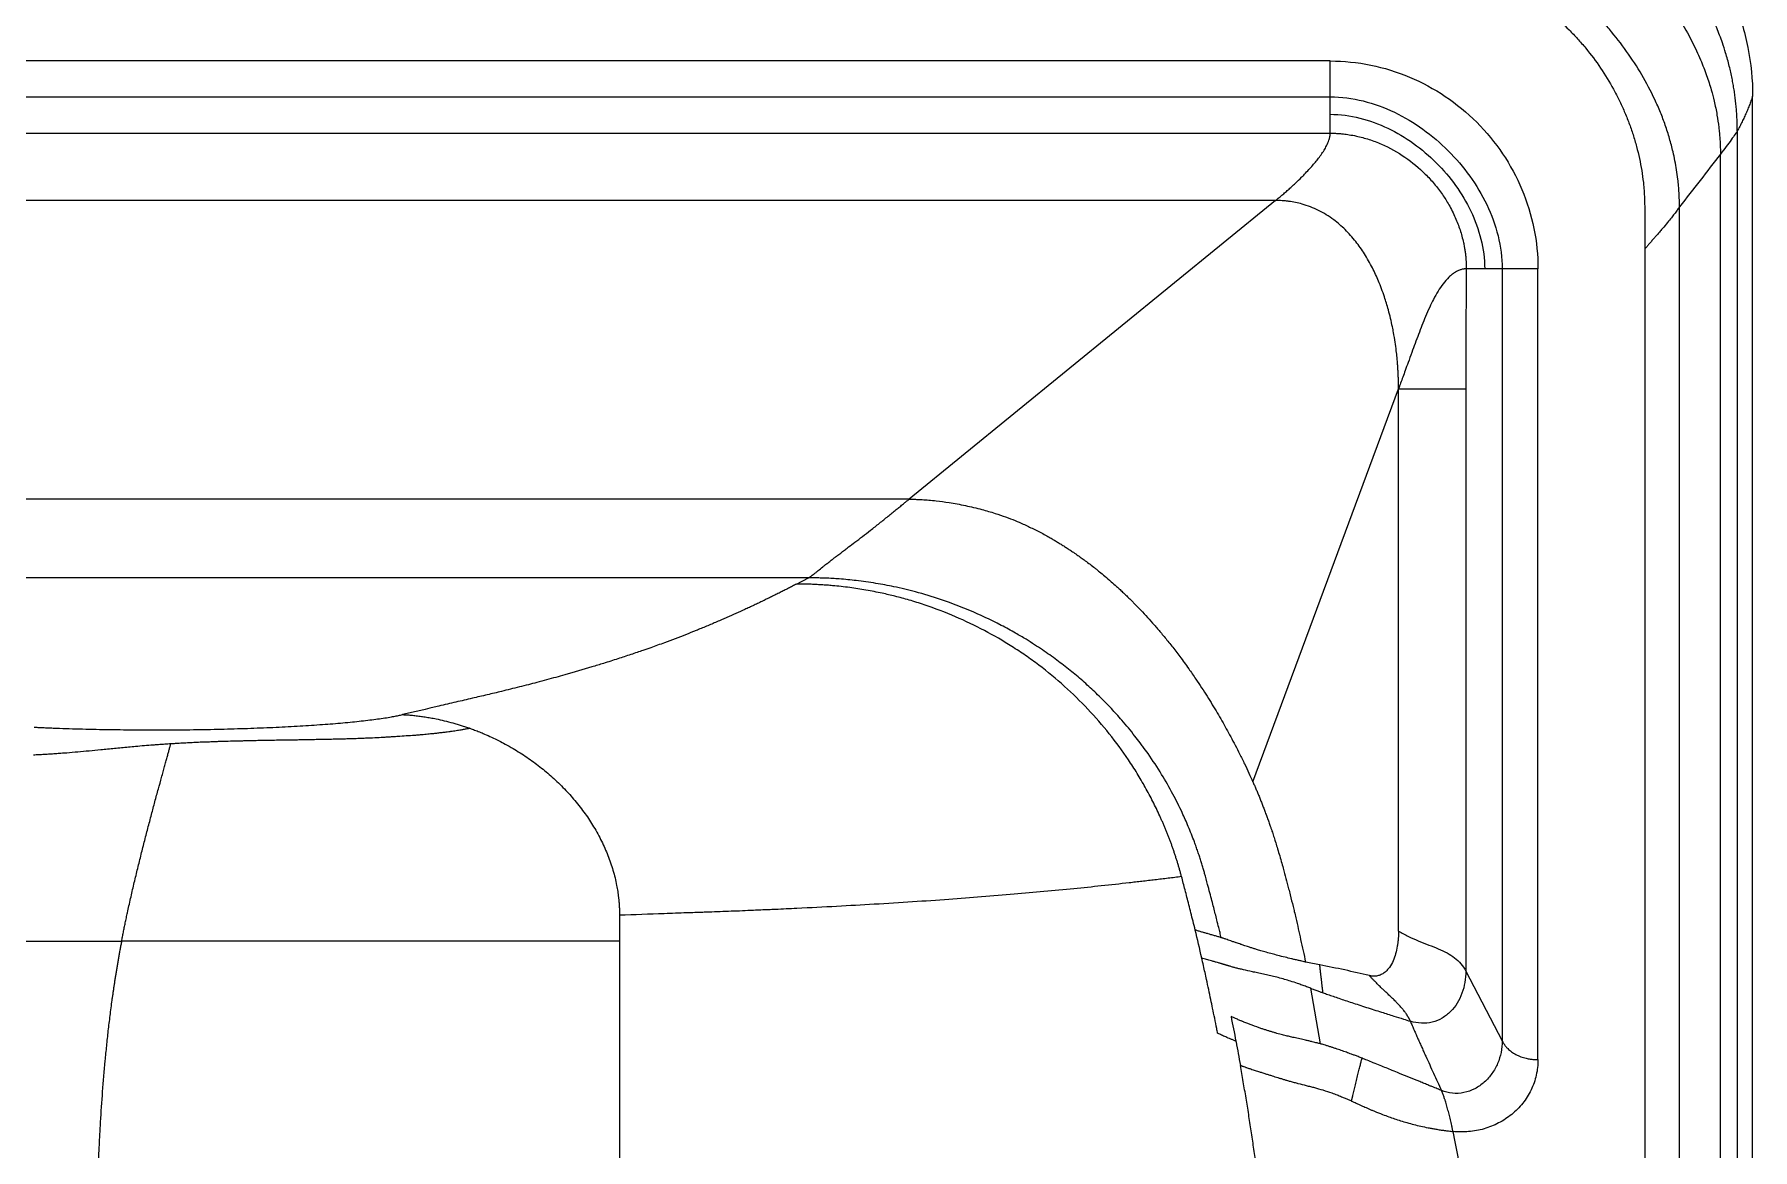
# Model space of a CAD drawing. Extents: x 525 to 609, y 649 to 778.
# Drawn here: x 588.62 to 609.24, y 721.47 to 734.86 of the extents above; entities that cross this region are included whole.
import ezdxf

# ---------------------------------------------------------------- set-up
doc = ezdxf.new("R2010")
doc.units = 0
doc.header["$MEASUREMENT"] = 0
doc.layers.add('1', color=4, linetype='Continuous')

# ---------------------------------------------------------------- blocks, each defined once
blk = doc.blocks.new('JETSETTER')
at = {"layer": '1', "color": 3, "linetype": 'Continuous', "lineweight": 25}
for p, q in [((79.047, 65.413), (42.059, 65.413)), ((42.059, 64.983), (79.047, 64.983)), ((79.047, 64.773), (79.047, 64.983)), ((79.047, 64.546), (79.047, 64.773)), ((83.934, 64.573), (83.934, 33.995)), ((60.279, 64.546), (79.047, 64.546)), ((83.731, 33.995), (83.731, 64.296)), ((78.391, 63.739), (61.103, 63.739)), ((78.391, 63.739), (73.992, 60.154)), ((82.822, 63.66), (82.822, 63.154)), ((83.24, 33.995), (83.24, 63.663)), ((82.822, 63.154), (82.822, 33.995)), ((80.901, 62.919), (80.68, 62.919)), ((81.111, 62.919), (80.901, 62.919)), ((81.111, 62.919), (81.111, 53.653)), ((81.541, 53.428), (81.541, 62.919)), ((78.117, 56.763), (79.867, 61.479)), ((79.867, 54.97), (79.867, 61.479)), ((80.674, 61.479), (80.674, 54.491)), ((73.992, 60.154), (61.249, 60.154)), ((72.784, 59.21), (59.696, 59.21)), ((72.64, 59.135), (72.784, 59.21)), ((80.674, 54.491), (81.111, 53.653)), ((78.929, 53.617), (78.813, 54.284)), ((79.517, 54.436), (79.524, 54.434))]:
    blk.add_line(p, q, dxfattribs=at)
at = {"layer": '1', "color": 4, "linetype": 'Continuous', "lineweight": 25}
blk.add_line((84.118, 33.995), (84.118, 64.99), dxfattribs=at)
blk.add_open_spline([(81.118, 67.99), (81.314, 67.99), (81.707, 67.951), (82.273, 67.779), (82.795, 67.5), (83.253, 67.125), (83.628, 66.667), (83.907, 66.145), (84.079, 65.579), (84.118, 65.186), (84.118, 64.99)], degree=3, dxfattribs=at)
at = {"layer": '1', "color": 3, "linetype": 'Continuous', "lineweight": 25}
for points, knots in [([(83.934, 64.573), (83.934, 64.584), (83.934, 64.608), (83.933, 64.644), (83.932, 64.679), (83.931, 64.714), (83.929, 64.75), (83.927, 64.785), (83.924, 64.82), (83.921, 64.855), (83.918, 64.891), (83.914, 64.926), (83.91, 64.961), (83.906, 64.996), (83.901, 65.03), (83.896, 65.065), (83.89, 65.1), (83.884, 65.134), (83.878, 65.169), (83.864, 65.241), (83.838, 65.356), (83.799, 65.498), (83.749, 65.652), (83.668, 65.864), (83.548, 66.112), (83.327, 66.473), (83, 66.872), (82.6, 67.2), (82.239, 67.42), (81.989, 67.541), (81.777, 67.622), (81.624, 67.672), (81.483, 67.711), (81.355, 67.739), (81.256, 67.758), (81.182, 67.77), (81.109, 67.78), (81.037, 67.788), (80.967, 67.795), (80.898, 67.8), (80.831, 67.803), (80.765, 67.805), (80.722, 67.806), (80.701, 67.806)], [0, 0, 0, 0, 0.007003, 0.013999, 0.020988, 0.027971, 0.034948, 0.041918, 0.048882, 0.055839, 0.06279, 0.069735, 0.076673, 0.083605, 0.09053, 0.097449, 0.104362, 0.111268, 0.118169, 0.125063, 0.154842, 0.18759, 0.212632, 0.250117, 0.321628, 0.375132, 0.500001, 0.624871, 0.678606, 0.749887, 0.788726, 0.812413, 0.845485, 0.87494, 0.890084, 0.904916, 0.919435, 0.933642, 0.947538, 0.961121, 0.974392, 0.987352, 1, 1, 1, 1]), ([(80.424, 67.603), (80.435, 67.603), (80.457, 67.603), (80.49, 67.602), (80.524, 67.601), (80.559, 67.6), (80.595, 67.598), (80.631, 67.595), (80.668, 67.592), (80.706, 67.588), (80.781, 67.58), (80.899, 67.562), (81.05, 67.531), (81.209, 67.49), (81.362, 67.441), (81.518, 67.382), (81.714, 67.296), (81.95, 67.171), (82.309, 66.938), (82.719, 66.591), (83.066, 66.181), (83.299, 65.822), (83.418, 65.597), (83.505, 65.402), (83.565, 65.245), (83.618, 65.08), (83.66, 64.922), (83.69, 64.771), (83.709, 64.643), (83.719, 64.549), (83.725, 64.483), (83.728, 64.419), (83.731, 64.356), (83.731, 64.316), (83.731, 64.296)], [0, 0, 0, 0, 0.00636, 0.012866, 0.019518, 0.026316, 0.033261, 0.040354, 0.047595, 0.054985, 0.062524, 0.091724, 0.125041, 0.152502, 0.18756, 0.21882, 0.250081, 0.312586, 0.375094, 0.500002, 0.624909, 0.687416, 0.749922, 0.77357, 0.812443, 0.847939, 0.874961, 0.90821, 0.937477, 0.950806, 0.96372, 0.976221, 0.988313, 1, 1, 1, 1]), ([(83.24, 63.663), (83.24, 63.666), (83.239, 63.674), (83.239, 63.684), (83.239, 63.695), (83.239, 63.706), (83.239, 63.716), (83.239, 63.726), (83.238, 63.736), (83.238, 63.757), (83.237, 63.788), (83.234, 63.844), (83.229, 63.913), (83.219, 64.005), (83.205, 64.106), (83.186, 64.215), (83.159, 64.341), (83.128, 64.457), (83.096, 64.563), (83.061, 64.668), (83.012, 64.798), (82.922, 65.002), (82.792, 65.249), (82.609, 65.531), (82.436, 65.752), (82.287, 65.92), (82.17, 66.042), (82.048, 66.159), (81.88, 66.308), (81.657, 66.481), (81.373, 66.665), (81.125, 66.795), (80.921, 66.884), (80.764, 66.943), (80.606, 66.994), (80.456, 67.033), (80.327, 67.061), (80.219, 67.079), (80.125, 67.092), (80.038, 67.101), (79.965, 67.106), (79.902, 67.109), (79.847, 67.111), (79.809, 67.111), (79.791, 67.111)], [0, 0, 0, 0, 0.002065, 0.004098, 0.006102, 0.008075, 0.010019, 0.011933, 0.013817, 0.015672, 0.023471, 0.0313, 0.046928, 0.062454, 0.083171, 0.103864, 0.124546, 0.155568, 0.171076, 0.186621, 0.217438, 0.24888, 0.31139, 0.374157, 0.437093, 0.468498, 0.50007, 0.531625, 0.563122, 0.626251, 0.689733, 0.752031, 0.783464, 0.814442, 0.845696, 0.876479, 0.901209, 0.919692, 0.938249, 0.953914, 0.969105, 0.979168, 0.989466, 1, 1, 1, 1]), ([(79.788, 66.694), (79.799, 66.694), (79.821, 66.694), (79.854, 66.693), (79.886, 66.692), (79.919, 66.691), (79.952, 66.689), (79.985, 66.687), (80.018, 66.684), (80.051, 66.681), (80.097, 66.676), (80.157, 66.669), (80.231, 66.658), (80.304, 66.645), (80.4, 66.626), (80.52, 66.597), (80.709, 66.541), (80.941, 66.453), (81.208, 66.323), (81.461, 66.167), (81.698, 65.989), (81.881, 65.823), (82.017, 65.68), (82.147, 65.53), (82.296, 65.331), (82.425, 65.119), (82.516, 64.943), (82.578, 64.808), (82.634, 64.67), (82.683, 64.529), (82.725, 64.387), (82.76, 64.243), (82.787, 64.099), (82.803, 63.982), (82.812, 63.894), (82.816, 63.835), (82.819, 63.777), (82.821, 63.718), (82.822, 63.68), (82.822, 63.66)], [0, 0, 0, 0, 0.006909, 0.013825, 0.020751, 0.027686, 0.034633, 0.041594, 0.048569, 0.055558, 0.06256, 0.078083, 0.093784, 0.109471, 0.124998, 0.155962, 0.18744, 0.249926, 0.312475, 0.375048, 0.437587, 0.50003, 0.531084, 0.562561, 0.625288, 0.688113, 0.71953, 0.750924, 0.782279, 0.813582, 0.845003, 0.875996, 0.907243, 0.938122, 0.950644, 0.963085, 0.975454, 0.987758, 1, 1, 1, 1]), ([(79.047, 64.983), (79.047, 65.005), (79.047, 65.032), (79.047, 65.093), (79.047, 65.128), (79.047, 65.203), (79.047, 65.243), (79.047, 65.326), (79.047, 65.37), (79.047, 65.413)], [0, 0, 0, 0, 0.25, 0.25, 0.5, 0.5, 0.75, 0.75, 1, 1, 1, 1]), ([(79.047, 64.983), (79.18, 64.983), (79.313, 64.965), (79.571, 64.901), (79.697, 64.855), (79.937, 64.74), (80.051, 64.671), (80.268, 64.516), (80.471, 64.343), (80.644, 64.14), (80.799, 63.923), (80.868, 63.809), (80.983, 63.569), (81.029, 63.443), (81.093, 63.185), (81.111, 63.052), (81.111, 62.919)], [0, 0, 0, 0, 0.125, 0.125, 0.25, 0.25, 0.375, 0.375, 0.5, 0.625, 0.625, 0.75, 0.75, 0.875, 0.875, 1, 1, 1, 1]), ([(84.118, 64.99), (84.114, 64.98), (84.108, 64.962), (84.098, 64.933), (84.088, 64.905), (84.077, 64.877), (84.066, 64.85), (84.055, 64.822), (84.043, 64.794), (84.03, 64.766), (84.018, 64.738), (84.005, 64.711), (83.991, 64.683), (83.978, 64.655), (83.964, 64.628), (83.949, 64.6), (83.939, 64.582), (83.934, 64.573)], [0, 0, 0, 0, 0.067342, 0.134587, 0.201737, 0.26879, 0.335746, 0.402606, 0.469369, 0.536036, 0.602607, 0.669081, 0.735458, 0.801738, 0.867922, 0.934009, 1, 1, 1, 1]), ([(79.047, 64.773), (79.287, 64.773), (79.523, 64.709), (79.954, 64.503), (80.15, 64.36), (80.488, 64.022), (80.631, 63.826), (80.837, 63.395), (80.901, 63.159), (80.901, 62.919)], [0, 0, 0, 0, 0.25, 0.25, 0.5, 0.5, 0.75, 0.75, 1, 1, 1, 1]), ([(83.934, 64.573), (83.932, 64.569), (83.926, 64.558), (83.915, 64.542), (83.895, 64.515), (83.879, 64.492), (83.842, 64.443), (83.801, 64.388), (83.755, 64.327), (83.731, 64.296)], [0, 0, 0, 0, 0.125, 0.25, 0.25, 0.5, 0.5, 0.75, 1, 1, 1, 1]), ([(78.391, 63.739), (78.398, 63.745), (78.413, 63.757), (78.434, 63.775), (78.456, 63.793), (78.477, 63.811), (78.499, 63.83), (78.52, 63.848), (78.542, 63.867), (78.563, 63.886), (78.584, 63.906), (78.606, 63.925), (78.646, 63.962), (78.69, 64.005), (78.744, 64.06), (78.789, 64.108), (78.851, 64.177), (78.922, 64.264), (78.975, 64.342), (79.011, 64.41), (79.027, 64.448), (79.038, 64.482), (79.042, 64.5), (79.045, 64.517), (79.046, 64.532), (79.047, 64.542), (79.047, 64.546)], [0, 0, 0, 0, 0.022977, 0.046049, 0.069217, 0.092479, 0.115838, 0.139293, 0.162845, 0.186494, 0.210239, 0.234083, 0.258025, 0.34736, 0.38843, 0.45408, 0.516462, 0.632291, 0.760716, 0.791744, 0.879038, 0.905364, 0.930619, 0.954807, 0.977933, 1, 1, 1, 1]), ([(79.047, 64.546), (79.054, 64.546), (79.068, 64.546), (79.09, 64.546), (79.112, 64.545), (79.134, 64.544), (79.157, 64.542), (79.181, 64.54), (79.22, 64.536), (79.28, 64.528), (79.358, 64.514), (79.437, 64.494), (79.513, 64.472), (79.588, 64.446), (79.737, 64.385), (79.948, 64.267), (80.154, 64.096), (80.298, 63.94), (80.392, 63.816), (80.477, 63.681), (80.537, 63.562), (80.579, 63.46), (80.606, 63.386), (80.628, 63.31), (80.645, 63.243), (80.657, 63.185), (80.664, 63.138), (80.671, 63.091), (80.675, 63.046), (80.678, 63.003), (80.68, 62.96), (80.68, 62.932), (80.68, 62.919)], [0, 0, 0, 0, 0.008312, 0.016816, 0.02551, 0.034396, 0.043473, 0.052742, 0.062201, 0.089745, 0.124249, 0.155325, 0.186392, 0.217324, 0.248763, 0.375913, 0.500197, 0.562778, 0.626243, 0.683204, 0.751381, 0.782467, 0.813563, 0.844045, 0.875579, 0.895006, 0.913883, 0.932209, 0.949984, 0.967206, 0.983878, 1, 1, 1, 1]), ([(79.867, 61.479), (79.867, 61.491), (79.867, 61.518), (79.866, 61.558), (79.865, 61.601), (79.863, 61.647), (79.861, 61.695), (79.858, 61.745), (79.854, 61.798), (79.848, 61.862), (79.84, 61.942), (79.826, 62.043), (79.81, 62.138), (79.785, 62.268), (79.751, 62.412), (79.695, 62.596), (79.632, 62.764), (79.553, 62.937), (79.463, 63.096), (79.354, 63.251), (79.231, 63.389), (79.109, 63.495), (79.001, 63.569), (78.907, 63.621), (78.81, 63.664), (78.717, 63.695), (78.63, 63.716), (78.564, 63.727), (78.51, 63.733), (78.47, 63.737), (78.43, 63.739), (78.404, 63.739), (78.391, 63.739)], [0, 0, 0, 0, 0.012663, 0.026202, 0.040604, 0.055855, 0.07194, 0.088843, 0.106546, 0.125031, 0.153009, 0.187546, 0.226593, 0.25006, 0.319917, 0.375072, 0.442391, 0.500075, 0.565238, 0.625056, 0.689867, 0.750002, 0.786469, 0.821425, 0.857344, 0.89284, 0.919496, 0.946417, 0.9601, 0.973583, 0.986879, 1, 1, 1, 1]), ([(83.24, 63.663), (83.235, 63.656), (83.225, 63.642), (83.21, 63.621), (83.195, 63.599), (83.178, 63.577), (83.161, 63.555), (83.134, 63.52), (83.093, 63.469), (83.044, 63.412), (83.004, 63.365), (82.975, 63.333), (82.95, 63.304), (82.922, 63.272), (82.896, 63.241), (82.869, 63.21), (82.845, 63.181), (82.829, 63.163), (82.822, 63.154)], [0, 0, 0, 0, 0.039396, 0.079959, 0.121689, 0.164588, 0.208658, 0.253898, 0.366832, 0.514069, 0.596494, 0.642438, 0.709158, 0.767324, 0.831885, 0.892181, 0.948218, 1, 1, 1, 1]), ([(80.68, 62.919), (80.677, 62.919), (80.672, 62.919), (80.665, 62.918), (80.657, 62.917), (80.646, 62.916), (80.632, 62.913), (80.609, 62.907), (80.58, 62.896), (80.543, 62.876), (80.507, 62.85), (80.458, 62.807), (80.401, 62.742), (80.34, 62.651), (80.287, 62.555), (80.238, 62.453), (80.192, 62.348), (80.148, 62.24), (80.107, 62.132), (80.066, 62.024), (80.025, 61.91), (79.985, 61.802), (79.949, 61.703), (79.919, 61.621), (79.893, 61.549), (79.875, 61.502), (79.867, 61.479)], [0, 0, 0, 0, 0.007774, 0.015573, 0.0234, 0.031259, 0.047095, 0.062515, 0.094052, 0.124992, 0.15583, 0.18747, 0.24989, 0.312355, 0.374849, 0.433151, 0.499868, 0.562379, 0.624899, 0.687416, 0.749933, 0.819851, 0.874967, 0.919039, 0.960715, 1, 1, 1, 1]), ([(80.68, 62.919), (80.679, 62.85), (80.678, 62.711), (80.677, 62.504), (80.676, 62.298), (80.675, 62.092), (80.675, 61.887), (80.674, 61.683), (80.674, 61.547), (80.674, 61.479)], [0, 0, 0, 0, 0.1441531, 0.2878732, 0.4311609, 0.5740168, 0.7164416, 0.8584357, 1, 1, 1, 1]), ([(81.541, 62.919), (81.498, 62.919), (81.454, 62.919), (81.371, 62.919), (81.331, 62.919), (81.256, 62.919), (81.221, 62.919), (81.16, 62.919), (81.133, 62.919), (81.111, 62.919)], [0, 0, 0, 0, 0.25, 0.25, 0.5, 0.5, 0.75, 0.75, 1, 1, 1, 1]), ([(79.867, 61.479), (79.945, 61.479), (80.026, 61.479), (80.183, 61.479), (80.26, 61.479), (80.403, 61.479), (80.469, 61.479), (80.585, 61.479), (80.634, 61.479), (80.674, 61.479)], [0, 0, 0, 0, 0.25, 0.25, 0.5, 0.5, 0.75, 0.75, 1, 1, 1, 1]), ([(72.784, 59.21), (72.784, 59.211), (72.786, 59.212), (72.79, 59.214), (72.793, 59.216), (72.797, 59.218), (72.801, 59.221), (72.805, 59.224), (72.814, 59.23), (72.828, 59.24), (72.849, 59.256), (72.873, 59.275), (72.907, 59.303), (72.945, 59.335), (72.99, 59.37), (73.027, 59.398), (73.064, 59.427), (73.1, 59.455), (73.138, 59.484), (73.181, 59.516), (73.224, 59.55), (73.276, 59.59), (73.345, 59.641), (73.433, 59.707), (73.531, 59.783), (73.634, 59.864), (73.737, 59.948), (73.818, 60.013), (73.88, 60.063), (73.92, 60.096), (73.957, 60.126), (73.98, 60.145), (73.992, 60.154)], [0, 0, 0, 0, 0.008582, 0.017261, 0.026041, 0.034923, 0.04391, 0.053005, 0.062209, 0.09379, 0.125985, 0.157752, 0.189302, 0.249834, 0.279656, 0.314684, 0.346984, 0.37476, 0.402085, 0.437465, 0.471595, 0.499945, 0.553969, 0.617357, 0.684411, 0.758937, 0.829065, 0.896106, 0.924099, 0.953935, 0.976958, 1, 1, 1, 1]), ([(73.992, 60.154), (74.001, 60.154), (74.021, 60.154), (74.051, 60.153), (74.082, 60.152), (74.115, 60.151), (74.164, 60.148), (74.231, 60.143), (74.338, 60.133), (74.485, 60.113), (74.668, 60.079), (74.852, 60.035), (75.013, 59.988), (75.146, 59.943), (75.258, 59.9), (75.349, 59.861), (75.423, 59.827), (75.485, 59.797), (75.548, 59.765), (75.611, 59.732), (75.668, 59.7), (75.718, 59.672), (75.761, 59.646), (75.804, 59.62), (75.847, 59.593), (75.889, 59.566), (75.931, 59.538), (75.961, 59.518), (75.981, 59.504), (76.005, 59.488), (76.043, 59.461), (76.095, 59.423), (76.149, 59.383), (76.199, 59.345), (76.235, 59.317), (76.258, 59.298), (76.291, 59.271), (76.345, 59.226), (76.414, 59.167), (76.475, 59.113), (76.524, 59.069), (76.564, 59.031), (76.603, 58.993), (76.639, 58.959), (76.671, 58.926), (76.703, 58.894), (76.736, 58.86), (76.787, 58.807), (76.854, 58.734), (76.921, 58.66), (76.973, 58.6), (77.012, 58.554), (77.053, 58.505), (77.099, 58.449), (77.145, 58.391), (77.193, 58.33), (77.262, 58.24), (77.342, 58.128), (77.429, 58.002), (77.503, 57.892), (77.568, 57.789), (77.631, 57.688), (77.69, 57.59), (77.746, 57.493), (77.8, 57.398), (77.853, 57.301), (77.907, 57.2), (77.962, 57.092), (78.017, 56.98), (78.07, 56.868), (78.102, 56.797), (78.117, 56.763)], [0, 0, 0, 0, 0.005066, 0.010397, 0.015992, 0.021854, 0.027983, 0.041867, 0.0577, 0.085252, 0.120724, 0.156585, 0.185823, 0.209728, 0.231068, 0.249835, 0.262026, 0.274362, 0.286846, 0.299479, 0.312265, 0.321148, 0.330048, 0.338966, 0.347903, 0.356859, 0.365834, 0.374828, 0.375837, 0.378783, 0.3905, 0.400452, 0.413141, 0.426219, 0.433807, 0.437339, 0.442155, 0.456433, 0.474753, 0.489998, 0.499863, 0.510049, 0.519552, 0.528366, 0.536488, 0.543913, 0.552372, 0.561917, 0.583046, 0.604858, 0.615256, 0.624909, 0.637009, 0.649671, 0.662894, 0.676678, 0.691023, 0.723161, 0.749946, 0.772141, 0.793764, 0.814791, 0.835202, 0.854975, 0.874092, 0.893631, 0.913783, 0.934498, 0.95839, 0.980227, 1, 1, 1, 1]), ([(77.539, 55.66), (77.535, 55.677), (77.525, 55.711), (77.51, 55.763), (77.493, 55.816), (77.476, 55.87), (77.457, 55.926), (77.437, 55.983), (77.401, 56.084), (77.346, 56.221), (77.261, 56.413), (77.157, 56.622), (77.021, 56.859), (76.898, 57.047), (76.808, 57.172), (76.756, 57.242), (76.698, 57.317), (76.625, 57.408), (76.551, 57.495), (76.483, 57.572), (76.42, 57.641), (76.334, 57.73), (76.22, 57.842), (76.075, 57.974), (75.924, 58.101), (75.763, 58.225), (75.62, 58.327), (75.495, 58.409), (75.388, 58.477), (75.256, 58.555), (75.03, 58.678), (74.762, 58.805), (74.515, 58.9), (74.301, 58.974), (74.084, 59.04), (73.824, 59.102), (73.625, 59.139), (73.474, 59.162), (73.361, 59.177), (73.255, 59.188), (73.16, 59.196), (73.07, 59.202), (72.994, 59.206), (72.923, 59.208), (72.855, 59.21), (72.808, 59.21), (72.784, 59.21)], [0, 0, 0, 0, 0.008202, 0.01666, 0.025374, 0.034345, 0.043573, 0.053061, 0.062811, 0.094207, 0.122516, 0.161433, 0.204327, 0.251186, 0.267464, 0.276398, 0.292575, 0.312102, 0.331156, 0.346702, 0.360654, 0.374922, 0.405236, 0.435932, 0.467008, 0.498484, 0.531847, 0.549684, 0.568664, 0.591557, 0.622331, 0.689615, 0.731158, 0.74682, 0.796238, 0.838136, 0.872461, 0.8916, 0.910125, 0.925857, 0.941971, 0.954738, 0.96827, 0.977801, 0.988376, 1, 1, 1, 1]), ([(72.64, 59.135), (72.624, 59.127), (72.591, 59.11), (72.542, 59.085), (72.492, 59.059), (72.442, 59.034), (72.391, 59.009), (72.34, 58.984), (72.289, 58.959), (72.237, 58.933), (72.184, 58.908), (72.13, 58.882), (72.075, 58.856), (72.002, 58.823), (71.912, 58.782), (71.821, 58.741), (71.744, 58.708), (71.684, 58.682), (71.621, 58.655), (71.558, 58.629), (71.496, 58.603), (71.413, 58.569), (71.269, 58.512), (71.088, 58.443), (70.914, 58.38), (70.804, 58.342), (70.724, 58.314), (70.65, 58.289), (70.573, 58.263), (70.464, 58.228), (70.335, 58.187), (70.126, 58.123), (69.9, 58.057), (69.675, 57.995), (69.528, 57.956), (69.419, 57.927), (69.313, 57.9), (69.206, 57.874), (69.078, 57.842), (68.925, 57.806), (68.741, 57.763), (68.548, 57.718), (68.268, 57.652), (68.055, 57.602), (67.91, 57.568)], [0, 0, 0, 0, 0.015837, 0.031661, 0.047471, 0.063267, 0.079051, 0.094823, 0.110582, 0.126328, 0.142179, 0.158017, 0.174616, 0.190768, 0.221337, 0.251861, 0.267476, 0.284133, 0.300927, 0.317709, 0.333792, 0.349725, 0.381138, 0.442157, 0.479907, 0.500777, 0.515908, 0.532115, 0.548689, 0.564919, 0.599881, 0.62736, 0.688119, 0.726891, 0.74722, 0.764418, 0.782211, 0.799857, 0.816779, 0.843602, 0.871073, 0.90143, 0.933037, 1, 1, 1, 1]), ([(77.262, 55.625), (77.258, 55.638), (77.251, 55.666), (77.239, 55.708), (77.227, 55.749), (77.215, 55.79), (77.202, 55.831), (77.188, 55.872), (77.175, 55.913), (77.161, 55.954), (77.147, 55.994), (77.132, 56.035), (77.117, 56.075), (77.101, 56.115), (77.085, 56.155), (77.069, 56.195), (77.053, 56.235), (77.036, 56.274), (77.018, 56.313), (76.98, 56.398), (76.918, 56.527), (76.828, 56.697), (76.73, 56.864), (76.59, 57.081), (76.398, 57.343), (76.141, 57.638), (75.858, 57.914), (75.603, 58.124), (75.389, 58.279), (75.174, 58.421), (74.897, 58.582), (74.545, 58.75), (74.241, 58.866), (73.996, 58.943), (73.828, 58.988), (73.655, 59.029), (73.474, 59.064), (73.275, 59.095), (73.119, 59.112), (73.006, 59.122), (72.938, 59.126), (72.868, 59.13), (72.794, 59.133), (72.718, 59.135), (72.667, 59.135), (72.64, 59.135)], [0, 0, 0, 0, 0.0068987, 0.0137989, 0.0207003, 0.0276024, 0.034505, 0.0414077, 0.04831, 0.0552117, 0.0621124, 0.0690117, 0.0759092, 0.0828046, 0.0896974, 0.0965875, 0.1034743, 0.1103575, 0.1172368, 0.1241118, 0.1549535, 0.1859142, 0.2169676, 0.2480868, 0.3100963, 0.3729712, 0.435733, 0.4999884, 0.5316415, 0.5627812, 0.6239513, 0.685636, 0.7499794, 0.7805572, 0.8088348, 0.8338148, 0.8658033, 0.8974713, 0.9307123, 0.9411699, 0.9520741, 0.9634174, 0.9751919, 0.9873891, 1, 1, 1, 1]), ([(63.489, 57.418), (63.499, 57.417), (63.518, 57.416), (63.548, 57.415), (63.578, 57.413), (63.608, 57.412), (63.638, 57.411), (63.668, 57.41), (63.699, 57.408), (63.73, 57.407), (63.761, 57.406), (63.833, 57.403), (63.948, 57.399), (64.108, 57.395), (64.271, 57.391), (64.436, 57.389), (64.603, 57.387), (64.826, 57.385), (65.107, 57.385), (65.442, 57.388), (65.716, 57.394), (65.93, 57.4), (66.088, 57.405), (66.242, 57.411), (66.442, 57.419), (66.682, 57.432), (66.951, 57.45), (67.156, 57.466), (67.308, 57.481), (67.416, 57.492), (67.517, 57.504), (67.611, 57.516), (67.698, 57.528), (67.761, 57.539), (67.806, 57.547), (67.834, 57.552), (67.861, 57.557), (67.886, 57.563), (67.902, 57.567), (67.91, 57.568)], [0, 0, 0, 0, 0.006236, 0.012476, 0.01872, 0.024969, 0.031225, 0.037488, 0.04376, 0.05004, 0.056331, 0.062633, 0.093747, 0.125053, 0.156161, 0.187436, 0.218585, 0.249856, 0.312307, 0.374795, 0.437296, 0.46863, 0.499833, 0.531003, 0.562342, 0.624803, 0.687286, 0.749798, 0.78108, 0.812341, 0.84365, 0.87488, 0.906211, 0.937416, 0.949989, 0.962528, 0.975039, 0.987528, 1, 1, 1, 1]), ([(67.91, 57.568), (67.92, 57.568), (67.939, 57.567), (67.969, 57.565), (67.998, 57.563), (68.028, 57.56), (68.059, 57.557), (68.089, 57.553), (68.12, 57.549), (68.151, 57.545), (68.183, 57.541), (68.214, 57.535), (68.246, 57.53), (68.279, 57.524), (68.334, 57.513), (68.412, 57.496), (68.496, 57.474), (68.564, 57.455), (68.614, 57.439), (68.665, 57.423), (68.7, 57.411), (68.718, 57.404)], [0, 0, 0, 0, 0.03694, 0.074124, 0.111557, 0.14924, 0.187175, 0.225366, 0.263814, 0.302521, 0.34149, 0.380722, 0.420219, 0.459983, 0.500015, 0.622573, 0.749983, 0.81004, 0.871721, 0.935037, 1, 1, 1, 1]), ([(68.717, 57.404), (68.713, 57.403), (68.704, 57.401), (68.688, 57.398), (68.67, 57.394), (68.644, 57.389), (68.614, 57.384), (68.583, 57.379), (68.553, 57.374), (68.521, 57.369), (68.491, 57.365), (68.461, 57.361), (68.425, 57.356), (68.38, 57.351), (68.331, 57.345), (68.275, 57.339), (68.213, 57.333), (68.151, 57.327), (68.098, 57.322), (68.036, 57.318), (67.955, 57.312), (67.87, 57.306), (67.809, 57.302), (67.776, 57.3), (67.745, 57.298), (67.705, 57.296), (67.639, 57.292), (67.567, 57.288), (67.494, 57.285), (67.434, 57.283), (67.38, 57.281), (67.337, 57.279), (67.304, 57.278), (67.279, 57.278), (67.257, 57.277), (67.236, 57.276), (67.203, 57.275), (67.161, 57.274), (67.103, 57.273), (67.037, 57.271), (66.957, 57.27), (66.875, 57.268), (66.812, 57.267), (66.764, 57.266), (66.721, 57.265), (66.666, 57.264), (66.601, 57.263), (66.526, 57.262), (66.442, 57.261), (66.355, 57.259), (66.288, 57.258), (66.236, 57.257), (66.18, 57.256), (66.106, 57.255), (66.026, 57.253), (65.968, 57.251), (65.902, 57.25), (65.819, 57.247), (65.729, 57.245), (65.671, 57.243), (65.627, 57.241), (65.572, 57.239), (65.498, 57.237), (65.423, 57.233), (65.347, 57.23), (65.282, 57.226), (65.226, 57.223), (65.178, 57.22), (65.145, 57.218), (65.127, 57.217)], [0, 0, 0, 0, 0.007349, 0.016179, 0.02649, 0.038283, 0.057878, 0.071878, 0.084674, 0.100795, 0.115446, 0.125008, 0.140687, 0.160471, 0.180932, 0.199217, 0.22518, 0.250007, 0.264683, 0.280133, 0.312349, 0.344642, 0.360187, 0.368677, 0.374996, 0.387796, 0.40374, 0.433341, 0.44887, 0.465019, 0.482022, 0.492594, 0.500009, 0.507992, 0.512745, 0.517238, 0.523948, 0.538654, 0.549597, 0.568143, 0.58871, 0.609373, 0.628205, 0.634855, 0.644388, 0.659239, 0.674043, 0.690086, 0.71194, 0.731921, 0.750014, 0.758052, 0.767228, 0.787537, 0.808024, 0.820238, 0.826263, 0.851539, 0.875015, 0.88519, 0.888888, 0.90399, 0.920668, 0.936427, 0.952812, 0.969402, 0.978341, 0.988542, 1, 1, 1, 1]), ([(68.718, 57.404), (68.727, 57.401), (68.746, 57.394), (68.774, 57.383), (68.804, 57.372), (68.833, 57.36), (68.864, 57.348), (68.912, 57.327), (68.98, 57.297), (69.062, 57.257), (69.149, 57.211), (69.261, 57.148), (69.402, 57.059), (69.559, 56.944), (69.711, 56.817), (69.851, 56.682), (69.983, 56.535), (70.101, 56.384), (70.208, 56.221), (70.3, 56.053), (70.365, 55.907), (70.408, 55.79), (70.437, 55.7), (70.461, 55.61), (70.479, 55.525), (70.493, 55.447), (70.501, 55.384), (70.507, 55.331), (70.51, 55.288), (70.513, 55.245), (70.514, 55.202), (70.514, 55.174), (70.514, 55.16)], [0, 0, 0, 0, 0.0098482, 0.0199233, 0.0302262, 0.0407576, 0.0515185, 0.0625094, 0.0920665, 0.1250168, 0.1514822, 0.187525, 0.2500252, 0.3125259, 0.3750238, 0.4404069, 0.5000177, 0.5645227, 0.6250101, 0.6888813, 0.7499915, 0.7815096, 0.8124899, 0.8438243, 0.8749848, 0.9000275, 0.9249906, 0.9399514, 0.9549286, 0.9699264, 0.9849488, 1, 1, 1, 1]), ([(65.127, 57.217), (65.116, 57.216), (65.093, 57.215), (65.057, 57.213), (65.016, 57.21), (64.968, 57.206), (64.898, 57.201), (64.81, 57.194), (64.711, 57.186), (64.62, 57.177), (64.535, 57.168), (64.452, 57.16), (64.369, 57.152), (64.267, 57.142), (64.148, 57.131), (64.011, 57.119), (63.899, 57.109), (63.809, 57.103), (63.741, 57.098), (63.675, 57.093), (63.609, 57.089), (63.544, 57.086), (63.502, 57.084), (63.481, 57.083)], [0, 0, 0, 0, 0.019964, 0.040779, 0.062437, 0.093846, 0.124854, 0.186756, 0.249696, 0.300171, 0.350375, 0.400332, 0.450058, 0.499593, 0.583935, 0.667305, 0.749812, 0.792397, 0.834611, 0.876465, 0.917972, 0.959146, 1, 1, 1, 1]), ([(64.537, 54.85), (64.54, 54.868), (64.547, 54.903), (64.558, 54.957), (64.569, 55.013), (64.581, 55.07), (64.594, 55.13), (64.609, 55.198), (64.626, 55.276), (64.651, 55.389), (64.684, 55.533), (64.725, 55.702), (64.767, 55.871), (64.809, 56.038), (64.852, 56.205), (64.895, 56.367), (64.937, 56.526), (64.978, 56.675), (65.011, 56.794), (65.035, 56.882), (65.053, 56.945), (65.069, 57.004), (65.081, 57.048), (65.09, 57.081), (65.097, 57.104), (65.103, 57.127), (65.108, 57.147), (65.114, 57.167), (65.118, 57.185), (65.123, 57.202), (65.126, 57.212), (65.127, 57.217)], [0, 0, 0, 0, 0.019018, 0.038766, 0.059242, 0.080444, 0.102369, 0.125012, 0.154844, 0.187518, 0.250024, 0.312529, 0.375035, 0.437543, 0.500041, 0.564398, 0.625036, 0.689286, 0.750005, 0.781857, 0.813293, 0.844323, 0.874995, 0.890425, 0.905884, 0.921385, 0.936943, 0.952569, 0.968276, 0.984077, 1, 1, 1, 1]), ([(78.117, 56.763), (78.123, 56.749), (78.136, 56.721), (78.155, 56.678), (78.173, 56.634), (78.192, 56.589), (78.211, 56.543), (78.23, 56.495), (78.248, 56.446), (78.267, 56.396), (78.286, 56.345), (78.305, 56.293), (78.321, 56.246), (78.335, 56.206), (78.35, 56.162), (78.367, 56.11), (78.388, 56.045), (78.41, 55.973), (78.434, 55.893), (78.459, 55.809), (78.48, 55.732), (78.505, 55.644), (78.526, 55.562), (78.548, 55.476), (78.572, 55.383), (78.594, 55.292), (78.617, 55.199), (78.638, 55.11), (78.663, 54.998), (78.692, 54.866), (78.722, 54.734), (78.741, 54.644), (78.751, 54.599)], [0, 0, 0, 0, 0.020201, 0.04089, 0.062066, 0.083731, 0.105884, 0.128525, 0.151653, 0.17527, 0.199375, 0.223966, 0.249045, 0.265027, 0.281012, 0.309668, 0.338603, 0.371405, 0.409735, 0.449772, 0.486878, 0.516414, 0.570833, 0.600064, 0.63341, 0.698341, 0.725463, 0.759821, 0.820152, 0.877916, 0.93917, 1, 1, 1, 1]), ([(77.262, 55.625), (77.235, 55.621), (77.181, 55.614), (77.101, 55.604), (77.021, 55.595), (76.943, 55.585), (76.864, 55.576), (76.787, 55.567), (76.71, 55.558), (76.549, 55.539), (76.305, 55.513), (75.965, 55.477), (75.616, 55.444), (75.249, 55.411), (74.869, 55.38), (74.325, 55.339), (73.608, 55.292), (72.89, 55.254), (72.417, 55.231), (72.242, 55.224), (72.065, 55.216), (71.901, 55.209), (71.722, 55.203), (71.608, 55.199), (71.474, 55.194), (71.295, 55.188), (70.962, 55.176), (70.693, 55.166), (70.514, 55.16)], [0, 0, 0, 0, 0.016369, 0.032508, 0.048416, 0.064093, 0.07954, 0.094757, 0.109743, 0.124498, 0.188261, 0.249262, 0.312901, 0.374291, 0.43798, 0.499581, 0.629351, 0.750848, 0.782277, 0.803292, 0.813838, 0.845039, 0.860404, 0.875793, 0.884464, 0.90683, 0.937919, 1, 1, 1, 1]), ([(77.426, 54.982), (77.417, 55.018), (77.4, 55.087), (77.375, 55.188), (77.351, 55.284), (77.327, 55.376), (77.305, 55.463), (77.283, 55.545), (77.269, 55.599), (77.262, 55.625)], [0, 0, 0, 0, 0.164468, 0.32175, 0.471835, 0.614711, 0.75037, 0.878803, 1, 1, 1, 1]), ([(77.738, 54.891), (77.733, 54.912), (77.724, 54.952), (77.706, 55.023), (77.681, 55.123), (77.654, 55.231), (77.626, 55.339), (77.601, 55.432), (77.572, 55.54), (77.551, 55.617), (77.539, 55.66)], [0, 0, 0, 0, 0.078331, 0.15669, 0.276328, 0.468024, 0.577756, 0.697086, 0.831466, 1, 1, 1, 1]), ([(70.514, 55.16), (70.514, 55.134), (70.514, 55.083), (70.514, 55.005), (70.514, 54.928), (70.514, 54.876), (70.514, 54.85)], [0, 0, 0, 0, 0.25, 0.5, 0.751643, 1, 1, 1, 1]), ([(77.738, 54.891), (77.732, 54.893), (77.719, 54.897), (77.699, 54.903), (77.679, 54.909), (77.659, 54.915), (77.637, 54.921), (77.612, 54.928), (77.58, 54.938), (77.543, 54.948), (77.504, 54.959), (77.465, 54.971), (77.439, 54.979), (77.426, 54.982)], [0, 0, 0, 0, 0.0568627, 0.1175683, 0.1819825, 0.2500442, 0.3125927, 0.3918132, 0.5000097, 0.6238328, 0.7489515, 0.874878, 1, 1, 1, 1]), ([(78.751, 54.599), (78.745, 54.6), (78.73, 54.604), (78.702, 54.61), (78.663, 54.619), (78.621, 54.628), (78.568, 54.641), (78.5, 54.657), (78.423, 54.677), (78.348, 54.697), (78.28, 54.716), (78.217, 54.734), (78.166, 54.749), (78.13, 54.76), (78.098, 54.77), (78.059, 54.782), (78.015, 54.796), (77.976, 54.81), (77.947, 54.82), (77.925, 54.828), (77.906, 54.834), (77.882, 54.842), (77.852, 54.853), (77.822, 54.863), (77.797, 54.872), (77.777, 54.879), (77.762, 54.884), (77.749, 54.888), (77.742, 54.89), (77.738, 54.891)], [0, 0, 0, 0, 0.011977, 0.033178, 0.06356, 0.098601, 0.127045, 0.184657, 0.25313, 0.306399, 0.365156, 0.421342, 0.466284, 0.500019, 0.519207, 0.554822, 0.612038, 0.650013, 0.680571, 0.70641, 0.724345, 0.75006, 0.795965, 0.840667, 0.88418, 0.916314, 0.94631, 0.974202, 1, 1, 1, 1]), ([(79.867, 54.97), (79.867, 54.964), (79.867, 54.952), (79.866, 54.934), (79.866, 54.916), (79.865, 54.898), (79.863, 54.87), (79.859, 54.834), (79.85, 54.773), (79.834, 54.699), (79.804, 54.613), (79.768, 54.546), (79.73, 54.499), (79.696, 54.469), (79.658, 54.446), (79.614, 54.432), (79.58, 54.428), (79.558, 54.429), (79.546, 54.43), (79.535, 54.432), (79.528, 54.434), (79.524, 54.434)], [0, 0, 0, 0, 0.02488, 0.049823, 0.074837, 0.099928, 0.125101, 0.188704, 0.250194, 0.381022, 0.500246, 0.625147, 0.690201, 0.750132, 0.813136, 0.875005, 0.937443, 0.952976, 0.968722, 0.983798, 1, 1, 1, 1]), ([(59.199, 54.85), (59.246, 54.85), (59.339, 54.85), (59.479, 54.85), (59.619, 54.85), (59.759, 54.85), (59.9, 54.851), (60.041, 54.851), (60.206, 54.85), (60.421, 54.85), (60.749, 54.85), (61.172, 54.85), (61.576, 54.85), (61.9, 54.85), (62.145, 54.85), (62.336, 54.85), (62.469, 54.85), (62.531, 54.85), (62.596, 54.85), (62.715, 54.851), (62.86, 54.851), (63.046, 54.85), (63.254, 54.85), (63.547, 54.85), (63.856, 54.85), (64.138, 54.85), (64.351, 54.85), (64.479, 54.85), (64.537, 54.85)], [0, 0, 0, 0, 0.025563, 0.051205, 0.076933, 0.10275, 0.128663, 0.154676, 0.180791, 0.22043, 0.273615, 0.363298, 0.456167, 0.499999, 0.545706, 0.594181, 0.60754, 0.620897, 0.629196, 0.644265, 0.688043, 0.711277, 0.750001, 0.80602, 0.877797, 0.926337, 0.967068, 1, 1, 1, 1]), ([(64.537, 54.85), (64.534, 54.834), (64.527, 54.801), (64.518, 54.752), (64.509, 54.703), (64.5, 54.655), (64.492, 54.606), (64.484, 54.558), (64.476, 54.511), (64.468, 54.463), (64.461, 54.416), (64.453, 54.37), (64.446, 54.323), (64.439, 54.278), (64.433, 54.232), (64.426, 54.187), (64.413, 54.095), (64.395, 53.957), (64.373, 53.774), (64.354, 53.593), (64.33, 53.351), (64.304, 53.046), (64.284, 52.738), (64.27, 52.493), (64.261, 52.307), (64.252, 52.121), (64.237, 51.753), (64.218, 51.197), (64.202, 50.457), (64.193, 49.713), (64.188, 48.973), (64.188, 48.234), (64.193, 47.496), (64.203, 46.761), (64.216, 46.149), (64.23, 45.663), (64.241, 45.359), (64.251, 45.116), (64.259, 44.949), (64.266, 44.802), (64.272, 44.681), (64.283, 44.486), (64.301, 44.21), (64.324, 43.936), (64.342, 43.748), (64.352, 43.647), (64.362, 43.546), (64.373, 43.445), (64.385, 43.342), (64.398, 43.238), (64.407, 43.169), (64.412, 43.135)], [0, 0, 0, 0, 0.00448, 0.008921, 0.013324, 0.017689, 0.022015, 0.026302, 0.030551, 0.034762, 0.038934, 0.043068, 0.047163, 0.05122, 0.055238, 0.059217, 0.063158, 0.079434, 0.095382, 0.110998, 0.126282, 0.158155, 0.189359, 0.205119, 0.220876, 0.236845, 0.252374, 0.314648, 0.378151, 0.440565, 0.503482, 0.565945, 0.628256, 0.690792, 0.752516, 0.783676, 0.814493, 0.829925, 0.845451, 0.85709, 0.867403, 0.876392, 0.906806, 0.938217, 0.946768, 0.955411, 0.964145, 0.972972, 0.98189, 0.990899, 1, 1, 1, 1]), ([(70.515, 54.85), (70.382, 54.85), (70.078, 54.85), (69.517, 54.85), (69.075, 54.85), (68.72, 54.85), (68.598, 54.85), (68.345, 54.85), (68.215, 54.85), (67.947, 54.85), (67.672, 54.85), (67.24, 54.85), (66.79, 54.85), (66.327, 54.85), (65.859, 54.85), (65.397, 54.85), (64.951, 54.85), (64.671, 54.85), (64.537, 54.85)], [0, 0, 0, 0, 0.125, 0.25, 0.375, 0.375, 0.4375, 0.4375, 0.5, 0.5, 0.5625, 0.625, 0.6875, 0.75, 0.8125, 0.875, 0.9375, 1, 1, 1, 1]), ([(70.514, 54.85), (70.514, 54.825), (70.514, 54.775), (70.514, 54.699), (70.514, 54.623), (70.514, 54.547), (70.514, 54.471), (70.514, 54.395), (70.514, 54.319), (70.514, 54.243), (70.514, 54.167), (70.514, 54.091), (70.514, 54.014), (70.514, 53.938), (70.514, 53.862), (70.514, 53.785), (70.514, 53.709), (70.514, 53.632), (70.514, 53.556), (70.514, 53.387), (70.514, 53.125), (70.514, 52.768), (70.514, 52.411), (70.514, 51.929), (70.514, 51.32), (70.514, 50.578), (70.514, 49.83), (70.514, 49.2), (70.514, 48.696), (70.514, 48.316), (70.514, 47.937), (70.514, 47.431), (70.514, 46.8), (70.514, 46.174), (70.514, 45.677), (70.514, 45.307), (70.514, 44.937), (70.514, 44.643), (70.514, 44.425), (70.514, 44.281), (70.514, 44.138), (70.514, 43.994), (70.514, 43.851), (70.514, 43.708), (70.514, 43.564), (70.514, 43.421), (70.514, 43.278), (70.514, 43.182), (70.514, 43.135)], [0, 0, 0, 0, 0.006979, 0.013944, 0.020896, 0.027835, 0.034761, 0.041675, 0.048576, 0.055465, 0.062342, 0.069207, 0.076061, 0.082904, 0.089736, 0.096558, 0.103369, 0.11017, 0.116961, 0.123743, 0.155046, 0.186116, 0.216979, 0.247664, 0.310063, 0.371883, 0.434303, 0.496536, 0.527785, 0.559071, 0.590378, 0.62175, 0.684368, 0.747468, 0.778711, 0.810133, 0.841755, 0.873597, 0.886041, 0.898527, 0.911053, 0.923623, 0.936237, 0.948895, 0.9616, 0.974352, 0.987151, 1, 1, 1, 1]), ([(77.695, 53.745), (77.691, 53.764), (77.679, 53.823), (77.66, 53.923), (77.636, 54.039), (77.604, 54.194), (77.568, 54.365), (77.531, 54.531), (77.511, 54.617), (77.505, 54.647)], [0, 0, 0, 0, 0.060876, 0.19724, 0.330733, 0.445684, 0.713365, 0.898206, 1, 1, 1, 1]), ([(77.736, 54.58), (77.731, 54.581), (77.722, 54.584), (77.702, 54.589), (77.676, 54.597), (77.647, 54.605), (77.618, 54.614), (77.591, 54.622), (77.553, 54.633), (77.524, 54.642), (77.505, 54.647)], [0, 0, 0, 0, 0.058827, 0.124999, 0.249998, 0.399337, 0.499998, 0.626499, 0.749999, 1, 1, 1, 1]), ([(77.835, 54.551), (77.831, 54.552), (77.825, 54.553), (77.816, 54.556), (77.807, 54.559), (77.798, 54.562), (77.789, 54.564), (77.78, 54.567), (77.771, 54.569), (77.762, 54.572), (77.754, 54.575), (77.745, 54.577), (77.739, 54.579), (77.736, 54.58)], [0, 0, 0, 0, 0.087234, 0.175294, 0.264156, 0.353791, 0.444162, 0.535235, 0.626976, 0.71935, 0.812329, 0.905887, 1, 1, 1, 1]), ([(78.813, 54.284), (78.805, 54.287), (78.789, 54.293), (78.762, 54.303), (78.727, 54.316), (78.69, 54.329), (78.636, 54.348), (78.574, 54.368), (78.471, 54.4), (78.374, 54.425), (78.278, 54.448), (78.209, 54.463), (78.142, 54.476), (78.063, 54.493), (77.995, 54.508), (77.936, 54.522), (77.905, 54.53), (77.88, 54.537), (77.863, 54.542), (77.848, 54.547), (77.838, 54.55), (77.835, 54.551)], [0, 0, 0, 0, 0.0176983, 0.0385184, 0.0624632, 0.1023933, 0.1248695, 0.192768, 0.2498059, 0.3752121, 0.4327556, 0.5012242, 0.5642039, 0.6270044, 0.7517659, 0.8095966, 0.8757918, 0.9023043, 0.9377765, 0.9737931, 1, 1, 1, 1]), ([(78.921, 54.564), (78.892, 54.57), (78.864, 54.575), (78.807, 54.587), (78.779, 54.593), (78.751, 54.599)], [0, 0, 0, 0, 0.5, 0.5, 1, 1, 1, 1]), ([(78.96, 54.23), (78.959, 54.234), (78.958, 54.241), (78.957, 54.252), (78.956, 54.263), (78.955, 54.274), (78.954, 54.284), (78.952, 54.294), (78.95, 54.313), (78.947, 54.342), (78.943, 54.373), (78.94, 54.399), (78.938, 54.418), (78.935, 54.439), (78.933, 54.461), (78.93, 54.485), (78.927, 54.51), (78.924, 54.537), (78.922, 54.555), (78.921, 54.564)], [0, 0, 0, 0, 0.039026, 0.076777, 0.113251, 0.14845, 0.182373, 0.215022, 0.246397, 0.36278, 0.479333, 0.531528, 0.587366, 0.646861, 0.710031, 0.776896, 0.847487, 0.92184, 1, 1, 1, 1]), ([(80.674, 54.491), (80.674, 54.445), (80.667, 54.353), (80.644, 54.266), (80.598, 54.14), (80.551, 54.065), (80.461, 53.974), (80.427, 53.948), (80.354, 53.905), (80.314, 53.888), (80.23, 53.867), (80.186, 53.863), (80.097, 53.867), (80.052, 53.875), (80.008, 53.888)], [0, 0, 0, 0, 0.125, 0.25, 0.25, 0.5, 0.5, 0.625, 0.625, 0.75, 0.75, 0.875, 0.875, 1, 1, 1, 1]), ([(78.813, 54.284), (78.822, 54.281), (78.846, 54.272), (78.884, 54.258), (78.924, 54.243), (78.949, 54.234), (78.96, 54.23)], [0, 0, 0, 0, 0.187018, 0.500227, 0.771307, 1, 1, 1, 1]), ([(80.008, 53.888), (80.007, 53.891), (80.005, 53.896), (80.001, 53.904), (79.997, 53.912), (79.993, 53.921), (79.989, 53.929), (79.984, 53.938), (79.979, 53.946), (79.969, 53.963), (79.951, 53.99), (79.925, 54.024), (79.895, 54.06), (79.865, 54.093), (79.831, 54.128), (79.797, 54.161), (79.761, 54.195), (79.725, 54.229), (79.689, 54.262), (79.653, 54.296), (79.619, 54.33), (79.588, 54.361), (79.561, 54.388), (79.539, 54.412), (79.524, 54.428), (79.517, 54.436)], [0, 0, 0, 0, 0.015474, 0.030982, 0.046529, 0.062119, 0.077756, 0.093447, 0.109196, 0.125011, 0.185732, 0.24997, 0.309278, 0.374957, 0.432765, 0.499963, 0.562468, 0.624975, 0.691891, 0.749985, 0.815072, 0.874992, 0.917968, 0.959636, 1, 1, 1, 1]), ([(78.96, 54.23), (78.979, 54.223), (79.02, 54.209), (79.083, 54.187), (79.153, 54.163), (79.227, 54.138), (79.307, 54.112), (79.392, 54.084), (79.511, 54.045), (79.651, 54.001), (79.799, 53.954), (79.915, 53.918), (79.981, 53.897), (80.008, 53.888)], [0, 0, 0, 0, 0.056343, 0.117745, 0.184188, 0.25566, 0.332155, 0.413671, 0.500215, 0.67198, 0.812475, 0.921818, 1, 1, 1, 1]), ([(78.011, 53.879), (78.007, 53.881), (77.999, 53.884), (77.986, 53.889), (77.971, 53.896), (77.952, 53.903), (77.925, 53.915), (77.899, 53.926), (77.874, 53.937), (77.862, 53.942), (77.856, 53.945)], [0, 0, 0, 0, 0.064835, 0.139351, 0.22349, 0.334698, 0.476424, 0.741155, 0.858428, 1, 1, 1, 1]), ([(78.225, 53.799), (78.184, 53.813), (78.146, 53.826), (78.074, 53.853), (78.042, 53.866), (78.011, 53.879)], [0, 0, 0, 0, 0.5, 0.5, 1, 1, 1, 1]), ([(80.008, 53.888), (80.016, 53.871), (80.031, 53.836), (80.054, 53.783), (80.077, 53.73), (80.1, 53.678), (80.123, 53.625), (80.147, 53.573), (80.17, 53.521), (80.202, 53.452), (80.241, 53.366), (80.287, 53.264), (80.334, 53.161), (80.366, 53.092), (80.381, 53.057)], [0, 0, 0, 0, 0.061742, 0.123759, 0.186029, 0.248527, 0.311224, 0.374089, 0.437085, 0.500174, 0.624416, 0.750069, 0.873974, 1, 1, 1, 1]), ([(77.914, 53.648), (77.905, 53.652), (77.885, 53.661), (77.854, 53.674), (77.827, 53.685), (77.803, 53.695), (77.779, 53.705), (77.754, 53.717), (77.732, 53.727), (77.712, 53.736), (77.7, 53.743), (77.695, 53.745)], [0, 0, 0, 0, 0.1264748, 0.2826011, 0.4175083, 0.5000341, 0.6147195, 0.7385695, 0.837146, 0.9242887, 1, 1, 1, 1]), ([(78.929, 53.617), (78.923, 53.619), (78.909, 53.623), (78.887, 53.628), (78.86, 53.635), (78.827, 53.643), (78.79, 53.652), (78.753, 53.661), (78.704, 53.672), (78.648, 53.684), (78.586, 53.698), (78.539, 53.709), (78.502, 53.718), (78.471, 53.726), (78.439, 53.734), (78.406, 53.743), (78.371, 53.753), (78.336, 53.764), (78.299, 53.775), (78.262, 53.787), (78.237, 53.795), (78.225, 53.799)], [0, 0, 0, 0, 0.02088, 0.046343, 0.07636, 0.114146, 0.161832, 0.21006, 0.249982, 0.342068, 0.425368, 0.499999, 0.541642, 0.586701, 0.635203, 0.687178, 0.742656, 0.801658, 0.864205, 0.930315, 1, 1, 1, 1]), ([(81.111, 53.653), (81.111, 53.607), (81.102, 53.514), (81.061, 53.381), (80.993, 53.259), (80.9, 53.154), (80.824, 53.1), (80.742, 53.057), (80.698, 53.041), (80.607, 53.022), (80.56, 53.02), (80.468, 53.028), (80.423, 53.04), (80.381, 53.057)], [0, 0, 0, 0, 0.125, 0.25, 0.375, 0.5, 0.625, 0.625, 0.75, 0.75, 0.875, 0.875, 1, 1, 1, 1]), ([(81.111, 53.653), (81.113, 53.65), (81.117, 53.642), (81.123, 53.631), (81.13, 53.62), (81.137, 53.61), (81.144, 53.6), (81.152, 53.59), (81.16, 53.58), (81.169, 53.57), (81.188, 53.55), (81.221, 53.522), (81.274, 53.489), (81.333, 53.462), (81.384, 53.447), (81.422, 53.439), (81.445, 53.435), (81.469, 53.432), (81.493, 53.43), (81.517, 53.428), (81.533, 53.428), (81.541, 53.428)], [0, 0, 0, 0, 0.028013, 0.055948, 0.083815, 0.111623, 0.139383, 0.167104, 0.194795, 0.222468, 0.250131, 0.37617, 0.500051, 0.626191, 0.749901, 0.791756, 0.833467, 0.875092, 0.916684, 0.958302, 1, 1, 1, 1]), ([(79.429, 53.445), (79.413, 53.451), (79.384, 53.463), (79.341, 53.479), (79.294, 53.496), (79.24, 53.516), (79.177, 53.538), (79.123, 53.557), (79.078, 53.572), (79.043, 53.583), (79.008, 53.594), (78.977, 53.604), (78.951, 53.611), (78.936, 53.615), (78.929, 53.617)], [0, 0, 0, 0, 0.093175, 0.177481, 0.253081, 0.376019, 0.500013, 0.630518, 0.70029, 0.769892, 0.8449, 0.908209, 0.959884, 1, 1, 1, 1]), ([(79.302, 52.931), (79.303, 52.935), (79.305, 52.941), (79.307, 52.952), (79.31, 52.963), (79.313, 52.974), (79.316, 52.985), (79.32, 53.003), (79.326, 53.029), (79.337, 53.072), (79.351, 53.129), (79.367, 53.197), (79.384, 53.265), (79.397, 53.316), (79.406, 53.352), (79.412, 53.376), (79.417, 53.4), (79.423, 53.423), (79.427, 53.437), (79.429, 53.445)], [0, 0, 0, 0, 0.019527, 0.039186, 0.058982, 0.078919, 0.098999, 0.119227, 0.177247, 0.237653, 0.349252, 0.478744, 0.607569, 0.731937, 0.784546, 0.837687, 0.891333, 0.94545, 1, 1, 1, 1]), ([(80.381, 53.057), (80.374, 53.06), (80.358, 53.067), (80.331, 53.078), (80.301, 53.09), (80.267, 53.104), (80.225, 53.121), (80.176, 53.141), (80.098, 53.173), (79.998, 53.213), (79.889, 53.258), (79.772, 53.306), (79.667, 53.349), (79.567, 53.389), (79.494, 53.419), (79.449, 53.437), (79.429, 53.445)], [0, 0, 0, 0, 0.022292, 0.048569, 0.078782, 0.112791, 0.150525, 0.206124, 0.26121, 0.386534, 0.513706, 0.604911, 0.759761, 0.851791, 0.931788, 1, 1, 1, 1]), ([(77.968, 53.359), (77.971, 53.358), (77.976, 53.356), (77.986, 53.353), (77.998, 53.349), (78.012, 53.343), (78.026, 53.338), (78.05, 53.33), (78.083, 53.319), (78.132, 53.303), (78.181, 53.287), (78.227, 53.272), (78.269, 53.259), (78.31, 53.246), (78.348, 53.234), (78.383, 53.223), (78.417, 53.212), (78.451, 53.202), (78.475, 53.195), (78.487, 53.191)], [0, 0, 0, 0, 0.02257, 0.049328, 0.080281, 0.115436, 0.162982, 0.188554, 0.284945, 0.393861, 0.499997, 0.577891, 0.65579, 0.721349, 0.791057, 0.842366, 0.894297, 0.946844, 1, 1, 1, 1]), ([(77.981, 43.863), (77.987, 43.897), (77.999, 43.964), (78.016, 44.063), (78.033, 44.162), (78.049, 44.261), (78.064, 44.359), (78.08, 44.456), (78.094, 44.553), (78.109, 44.649), (78.123, 44.744), (78.136, 44.839), (78.149, 44.933), (78.162, 45.026), (78.174, 45.119), (78.21, 45.405), (78.265, 45.887), (78.319, 46.512), (78.357, 47.084), (78.38, 47.598), (78.394, 48.107), (78.397, 48.511), (78.395, 48.811), (78.393, 49.009), (78.389, 49.207), (78.384, 49.405), (78.377, 49.604), (78.369, 49.802), (78.359, 50), (78.348, 50.199), (78.335, 50.397), (78.321, 50.595), (78.305, 50.794), (78.288, 50.992), (78.269, 51.19), (78.249, 51.388), (78.228, 51.586), (78.205, 51.783), (78.18, 51.981), (78.154, 52.179), (78.127, 52.376), (78.098, 52.573), (78.068, 52.77), (78.036, 52.967), (78.003, 53.163), (77.98, 53.294), (77.968, 53.359)], [0, 0, 0, 0, 0.010676, 0.021279, 0.03181, 0.042269, 0.052655, 0.062968, 0.073209, 0.083378, 0.093473, 0.103496, 0.113446, 0.123323, 0.133127, 0.142858, 0.213823, 0.285713, 0.34003, 0.393877, 0.447336, 0.499997, 0.520829, 0.541579, 0.562344, 0.583121, 0.603908, 0.624703, 0.645508, 0.66632, 0.687139, 0.707965, 0.728798, 0.749636, 0.77048, 0.791329, 0.812183, 0.833041, 0.853902, 0.874767, 0.895634, 0.916504, 0.937376, 0.95825, 0.979124, 1, 1, 1, 1]), ([(78.487, 53.191), (78.493, 53.189), (78.505, 53.185), (78.524, 53.18), (78.545, 53.174), (78.575, 53.166), (78.613, 53.155), (78.676, 53.139), (78.741, 53.122), (78.808, 53.105), (78.873, 53.088), (78.959, 53.064), (79.05, 53.034), (79.126, 53.006), (79.178, 52.985), (79.224, 52.966), (79.263, 52.949), (79.29, 52.937), (79.302, 52.931)], [0, 0, 0, 0, 0.026636, 0.054987, 0.085052, 0.116831, 0.18286, 0.245444, 0.376324, 0.439657, 0.500025, 0.619619, 0.745086, 0.813887, 0.872393, 0.91701, 0.959553, 1, 1, 1, 1]), ([(80.52, 52.565), (80.519, 52.57), (80.517, 52.579), (80.515, 52.591), (80.512, 52.604), (80.51, 52.615), (80.508, 52.626), (80.503, 52.645), (80.498, 52.672), (80.49, 52.707), (80.482, 52.74), (80.471, 52.785), (80.456, 52.839), (80.442, 52.891), (80.431, 52.925), (80.425, 52.944), (80.419, 52.96), (80.413, 52.978), (80.406, 52.999), (80.398, 53.019), (80.39, 53.038), (80.384, 53.051), (80.381, 53.057)], [0, 0, 0, 0, 0.02356, 0.045978, 0.067275, 0.087463, 0.106555, 0.12456, 0.188816, 0.248802, 0.311884, 0.373274, 0.498153, 0.623463, 0.686249, 0.717526, 0.749074, 0.796658, 0.845628, 0.895903, 0.947393, 1, 1, 1, 1]), ([(79.302, 52.931), (79.311, 52.927), (79.33, 52.918), (79.359, 52.905), (79.388, 52.891), (79.428, 52.873), (79.48, 52.85), (79.532, 52.828), (79.598, 52.8), (79.667, 52.773), (79.747, 52.743), (79.844, 52.709), (79.944, 52.678), (80.05, 52.649), (80.135, 52.628), (80.207, 52.613), (80.261, 52.603), (80.292, 52.597), (80.324, 52.592), (80.359, 52.586), (80.392, 52.581), (80.418, 52.578), (80.442, 52.575), (80.468, 52.571), (80.494, 52.568), (80.512, 52.566), (80.52, 52.565)], [0, 0, 0, 0, 0.026687, 0.054314, 0.082895, 0.112442, 0.166069, 0.227178, 0.2565, 0.344052, 0.408426, 0.463452, 0.586356, 0.6525, 0.714775, 0.781873, 0.816336, 0.833818, 0.85147, 0.887356, 0.909427, 0.924042, 0.943952, 0.96157, 0.981506, 1, 1, 1, 1]), ([(80.52, 52.565), (80.651, 51.915), (80.75, 51.258), (80.882, 49.938), (80.915, 49.274), (80.915, 47.947), (80.882, 47.284), (80.75, 45.963), (80.652, 45.307), (80.521, 44.656)], [0, 0, 0, 0, 0.25, 0.25, 0.5, 0.5, 0.75, 0.75, 1, 1, 1, 1])]:
    blk.add_open_spline(points, degree=3, knots=knots, dxfattribs=at)
for points in [[(79.047, 65.413), (79.21, 65.413), (79.536, 65.38), (80.005, 65.235), (80.437, 65.001), (80.816, 64.688), (81.129, 64.309), (81.363, 63.877), (81.508, 63.408), (81.541, 63.082), (81.541, 62.919)], [(83.731, 64.296), (83.57, 64.085), (83.406, 63.874), (83.24, 63.663)], [(77.505, 54.647), (77.479, 54.759), (77.453, 54.871), (77.426, 54.982)], [(79.867, 54.97), (79.906, 54.947), (79.987, 54.904), (80.111, 54.85), (80.232, 54.803), (80.346, 54.758), (80.451, 54.709), (80.543, 54.652), (80.618, 54.581), (80.658, 54.523), (80.674, 54.491)], [(79.517, 54.436), (79.32, 54.483), (79.121, 54.527), (78.921, 54.564)], [(77.856, 53.945), (77.876, 53.847), (77.895, 53.748), (77.914, 53.648)], [(77.914, 53.648), (77.915, 53.646), (77.915, 53.643), (77.916, 53.64)], [(77.916, 53.64), (77.934, 53.547), (77.951, 53.453), (77.968, 53.359)], [(81.541, 53.428), (81.541, 53.365), (81.527, 53.24), (81.464, 53.061), (81.363, 52.9), (81.229, 52.766), (81.071, 52.662), (80.895, 52.591), (80.709, 52.557), (80.583, 52.559), (80.52, 52.565)]]:
    blk.add_open_spline(points, degree=3, dxfattribs=at)

msp = doc.modelspace()

# ---------------------------------------------------------------- block references
at = {"layer": '1'}
msp.add_blockref('JETSETTER', (525.127, 669.124), dxfattribs=at)

doc.saveas('drawing.dxf')
